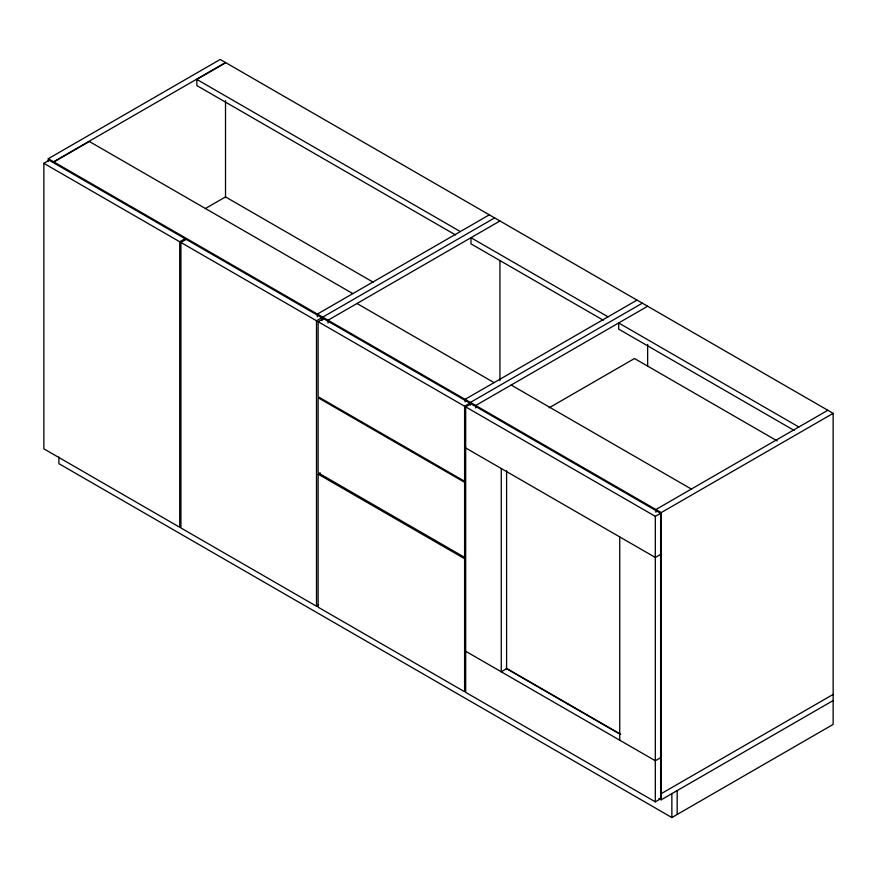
<?xml version="1.0" encoding="UTF-8"?>
<svg xmlns="http://www.w3.org/2000/svg" width="877" height="877" viewBox="0 0 877 877"><rect width="100%" height="100%" fill="white"/><g stroke="black" fill="none" stroke-linecap="round" stroke-linejoin="round"><path stroke-width="1.32" d="M48.279 158.715L220.204 59.461L225.521 62.53L53.596 161.785L48.279 158.715L48.279 161.445M43.85 163.319L49.167 160.25L185.058 238.708L179.741 241.778L43.85 163.319L43.85 448.816L179.741 527.274L179.741 241.778M455.601 234.97L196.843 85.573L196.843 79.434L225.817 62.706L833.15 413.341L833.15 724.424L671.859 817.539L58.912 463.659L58.912 457.027M205.361 208.562L225.521 196.919L373.383 282.295M318.625 605.009L316.498 606.237L180.914 527.954L180.914 242.458L186.231 239.388L321.815 317.671L321.815 320.401M489.311 214.832L317.386 314.087L317.386 316.816M180.914 242.458L316.498 320.741L321.815 317.671M494.628 217.902L322.703 317.156L322.703 319.886M318.121 321.673L323.438 318.603L469.919 403.168L464.602 406.237L318.121 321.673L318.121 396.711L464.602 481.276L464.602 406.237M499.945 220.971L328.02 320.226L328.02 322.955M318.121 474.139L464.602 558.704L464.602 691.734L318.121 607.169L318.121 474.139L320.248 472.911M637.009 300.098L465.084 399.353L465.084 401.809M642.326 303.168L470.401 402.422L470.401 405.152M465.676 406.862L470.993 403.793L660.633 513.286L660.633 798.783L655.316 801.852L465.676 692.359L465.676 406.862L655.316 516.356L660.633 513.286M647.643 306.237L475.718 405.492L475.718 407.958M549.101 407.816L634.499 358.518L777.23 440.923M827.833 410.272L655.908 509.526L655.908 512.256M352.839 293.62L89.344 141.493L53.903 161.96L661.225 512.596L833.15 413.341M660.633 554.385L655.316 557.454L465.676 447.961M620.335 734.411L506.555 668.712L501.271 671.804L501.271 468.515M660.633 757.673L655.316 760.743L465.676 651.26M661.225 793.663L833.15 694.409M658.857 798.432L661.225 799.802L833.15 700.548M196.843 79.434L460.337 231.561M608.035 316.827L470.971 237.7L470.971 243.839L603.31 320.237M798.859 427L618.669 322.966L618.669 329.105L794.113 430.399M511.17 385.036L691.361 489.07M356.994 303.497L494.058 382.624M506.248 668.197L620.664 734.257M677.176 790.594L677.176 814.47M671.859 793.663L671.859 817.539M661.225 512.596L661.225 799.802M655.316 516.356L655.316 801.852M647.643 344.442L647.643 366.268M619.721 536.899L619.721 740.199M506.588 470.905L506.588 668.734M499.945 260.535L499.945 380.596M316.498 320.741L316.498 606.237M225.521 100.734L225.521 197.599M464.602 482.306L318.121 397.73L318.121 472.78L464.602 557.344L464.602 482.306"/></g></svg>
